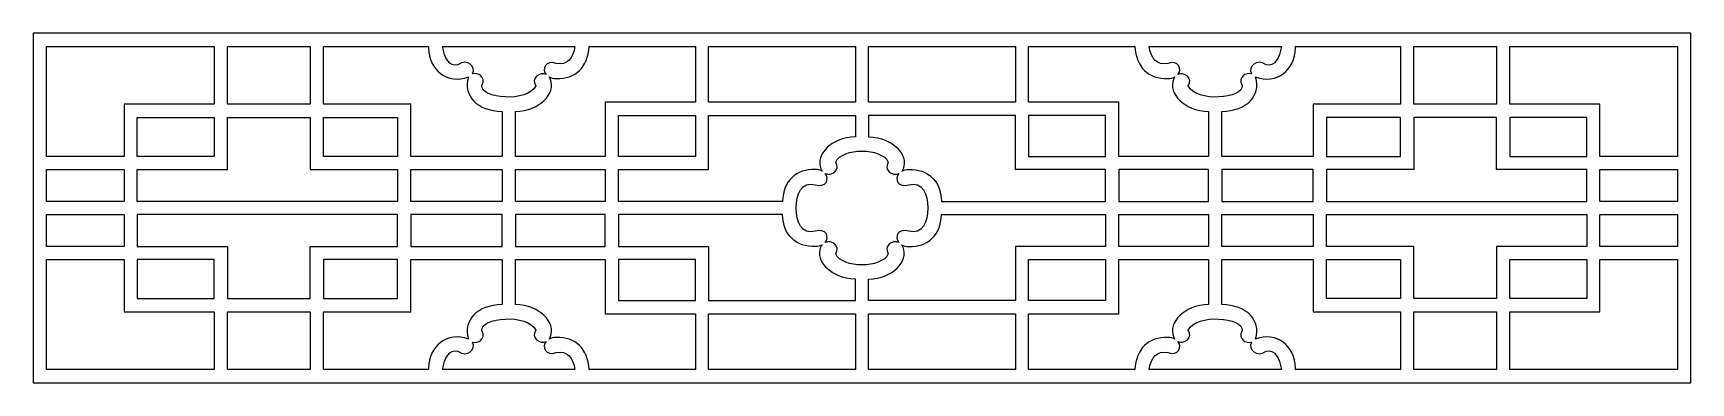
# Model space of a CAD drawing. Header units: centimetres. Extents: x -27 to -1.5, y 3.6 to 9.
import ezdxf

# ---------------------------------------------------------------- set-up
doc = ezdxf.new("R2010")
doc.units = ezdxf.units.CM
doc.header["$MEASUREMENT"] = 0
doc.layers.add('layer 1', color=7, linetype='Continuous')

msp = doc.modelspace()

# ---------------------------------------------------------------- linework, layer by layer
at = {"layer": 'layer 1', "color": 250}
for points, knots in [([(-26.99913, 9.00077), (-26.99913, 9.00077), (-1.49952, 9.00077), (-1.49952, 9.00077), (-1.49952, 9.00077), (-1.49952, 9.00077), (-1.49952, 3.61449), (-1.49952, 3.61449), (-1.49952, 3.61449), (-1.49952, 3.61449), (-26.99913, 3.61449), (-26.99913, 3.61449), (-26.99913, 3.61449), (-26.99913, 3.61449), (-26.99913, 9.00077), (-26.99913, 9.00077)], [0, 0, 0, 0, 0.2, 0.2, 0.2, 0.2, 0.4, 0.4, 0.4, 0.4, 0.6, 0.6, 0.6, 0.6, 1, 1, 1, 1]), ([(-26.79459, 7.10256), (-26.79459, 7.10256), (-25.60128, 7.10256), (-25.60128, 7.10256), (-25.60128, 7.10256), (-25.60128, 7.10256), (-25.60128, 7.90631), (-25.60128, 7.90631), (-25.60128, 7.90631), (-25.60128, 7.90631), (-24.21458, 7.90631), (-24.21458, 7.90631), (-24.21458, 7.90631), (-24.21458, 7.90631), (-24.21458, 8.79623), (-24.21458, 8.79623), (-24.21458, 8.79623), (-24.21458, 8.79623), (-26.79459, 8.79623), (-26.79459, 8.79623), (-26.79459, 8.79623), (-26.79459, 8.79623), (-26.79459, 7.10256), (-26.79459, 7.10256)], [0, 0, 0, 0, 0.14285714, 0.14285714, 0.14285714, 0.14285714, 0.28571429, 0.28571429, 0.28571429, 0.28571429, 0.42857143, 0.42857143, 0.42857143, 0.42857143, 0.57142857, 0.57142857, 0.57142857, 0.57142857, 0.71428571, 0.71428571, 0.71428571, 0.71428571, 1, 1, 1, 1]), ([(-24.01004, 8.79623), (-24.01004, 8.79623), (-24.01004, 7.90631), (-24.01004, 7.90631), (-24.01004, 7.90631), (-24.01004, 7.90631), (-22.73859, 7.90631), (-22.73859, 7.90631), (-22.73859, 7.90631), (-22.73859, 7.90631), (-22.73859, 8.79623), (-22.73859, 8.79623), (-22.73859, 8.79623), (-22.73859, 8.79623), (-24.01004, 8.79623), (-24.01004, 8.79623)], [0, 0, 0, 0, 0.2, 0.2, 0.2, 0.2, 0.4, 0.4, 0.4, 0.4, 0.6, 0.6, 0.6, 0.6, 1, 1, 1, 1]), ([(-22.53405, 8.79623), (-22.53405, 8.79623), (-22.53405, 7.90631), (-22.53405, 7.90631), (-22.53405, 7.90631), (-22.53405, 7.90631), (-21.18785, 7.90631), (-21.18785, 7.90631), (-21.18785, 7.90631), (-21.18785, 7.90631), (-21.18785, 7.10256), (-21.18785, 7.10256), (-21.18785, 7.10256), (-21.18785, 7.10256), (-19.78607, 7.10256), (-19.78607, 7.10256), (-19.78607, 7.10256), (-19.78607, 7.10256), (-19.78607, 7.79581), (-19.78607, 7.79581), (-19.78607, 7.79581), (-19.78607, 7.79581), (-19.78982, 7.79581), (-19.78982, 7.79581), (-19.78982, 7.79581), (-20.16278, 7.80751), (-20.39516, 8.02261), (-20.302, 8.32607), (-20.302, 8.32607), (-20.62752, 8.20209), (-20.9075, 8.43496), (-20.91992, 8.77065), (-20.91992, 8.77065), (-20.91992, 8.77065), (-20.91992, 8.79623), (-20.91992, 8.79623), (-20.91992, 8.79623), (-20.91992, 8.79623), (-22.53405, 8.79623), (-22.53405, 8.79623)], [0, 0, 0, 0, 0.09090909, 0.09090909, 0.09090909, 0.09090909, 0.18181818, 0.18181818, 0.18181818, 0.18181818, 0.27272727, 0.27272727, 0.27272727, 0.27272727, 0.36363636, 0.36363636, 0.36363636, 0.36363636, 0.45454545, 0.45454545, 0.45454545, 0.45454545, 0.54545455, 0.54545455, 0.54545455, 0.54545455, 0.63636364, 0.63636364, 0.63636364, 0.63636364, 0.72727273, 0.72727273, 0.72727273, 0.72727273, 0.81818182, 0.81818182, 0.81818182, 0.81818182, 1, 1, 1, 1]), ([(-20.70078, 8.79623), (-20.67746, 8.62166), (-20.5924, 8.47378), (-20.46424, 8.51393), (-20.46424, 8.51393), (-20.31726, 8.62157), (-20.17877, 8.47328), (-20.24141, 8.37525), (-20.24141, 8.37525), (-20.15752, 8.39549), (-20.02807, 8.3362), (-20.09572, 8.19373), (-20.09572, 8.19373), (-20.13203, 7.99348), (-19.37703, 7.92469), (-19.26888, 8.18921), (-19.26888, 8.18921), (-19.34762, 8.30905), (-19.20646, 8.40849), (-19.10639, 8.36155), (-19.10639, 8.36155), (-19.17967, 8.44797), (-19.11968, 8.58877), (-18.9546, 8.53476), (-18.9546, 8.53476), (-18.78096, 8.48924), (-18.69102, 8.62712), (-18.66702, 8.79623), (-18.66702, 8.79623), (-18.66702, 8.79623), (-20.70078, 8.79623), (-20.70078, 8.79623)], [0, 0, 0, 0, 0.11111111, 0.11111111, 0.11111111, 0.11111111, 0.22222222, 0.22222222, 0.22222222, 0.22222222, 0.33333333, 0.33333333, 0.33333333, 0.33333333, 0.44444444, 0.44444444, 0.44444444, 0.44444444, 0.55555556, 0.55555556, 0.55555556, 0.55555556, 0.66666667, 0.66666667, 0.66666667, 0.66666667, 0.77777778, 0.77777778, 0.77777778, 0.77777778, 1, 1, 1, 1]), ([(-18.44838, 8.79623), (-18.46555, 8.4722), (-18.65598, 8.29253), (-18.9546, 8.29994), (-18.9546, 8.29994), (-18.99808, 8.30091), (-19.03344, 8.3105), (-19.06105, 8.32537), (-19.06105, 8.32537), (-19.05287, 8.31513), (-19.04558, 8.30313), (-19.0395, 8.28917), (-19.0395, 8.28917), (-18.96247, 8.07075), (-19.19361, 7.80736), (-19.58153, 7.79594), (-19.58153, 7.79594), (-19.58153, 7.79594), (-19.58153, 7.10256), (-19.58153, 7.10256), (-19.58153, 7.10256), (-19.58153, 7.10256), (-18.19939, 7.10256), (-18.19939, 7.10256), (-18.19939, 7.10256), (-18.19939, 7.10256), (-18.19939, 7.93889), (-18.19939, 7.93889), (-18.19939, 7.93889), (-18.19939, 7.93889), (-16.81269, 7.93889), (-16.81269, 7.93889), (-16.81269, 7.93889), (-16.81269, 7.93889), (-16.81269, 8.79623), (-16.81269, 8.79623), (-16.81269, 8.79623), (-16.81269, 8.79623), (-18.44838, 8.79623), (-18.44838, 8.79623)], [0, 0, 0, 0, 0.09090909, 0.09090909, 0.09090909, 0.09090909, 0.18181818, 0.18181818, 0.18181818, 0.18181818, 0.27272727, 0.27272727, 0.27272727, 0.27272727, 0.36363636, 0.36363636, 0.36363636, 0.36363636, 0.45454545, 0.45454545, 0.45454545, 0.45454545, 0.54545455, 0.54545455, 0.54545455, 0.54545455, 0.63636364, 0.63636364, 0.63636364, 0.63636364, 0.72727273, 0.72727273, 0.72727273, 0.72727273, 0.81818182, 0.81818182, 0.81818182, 0.81818182, 1, 1, 1, 1]), ([(-16.60815, 8.79623), (-16.60815, 8.79623), (-16.60815, 7.93889), (-16.60815, 7.93889), (-16.60815, 7.93889), (-16.60815, 7.93889), (-14.35159, 7.93889), (-14.35159, 7.93889), (-14.35159, 7.93889), (-14.35159, 7.93889), (-14.35159, 8.79623), (-14.35159, 8.79623), (-14.35159, 8.79623), (-14.35159, 8.79623), (-16.60815, 8.79623), (-16.60815, 8.79623)], [0, 0, 0, 0, 0.2, 0.2, 0.2, 0.2, 0.4, 0.4, 0.4, 0.4, 0.6, 0.6, 0.6, 0.6, 1, 1, 1, 1]), ([(-14.14705, 8.79623), (-14.14705, 8.79623), (-14.14705, 7.93889), (-14.14705, 7.93889), (-14.14705, 7.93889), (-14.14705, 7.93889), (-11.8905, 7.93889), (-11.8905, 7.93889), (-11.8905, 7.93889), (-11.8905, 7.93889), (-11.8905, 8.79623), (-11.8905, 8.79623), (-11.8905, 8.79623), (-11.8905, 8.79623), (-14.14705, 8.79623), (-14.14705, 8.79623)], [0, 0, 0, 0, 0.2, 0.2, 0.2, 0.2, 0.4, 0.4, 0.4, 0.4, 0.6, 0.6, 0.6, 0.6, 1, 1, 1, 1]), ([(-11.68596, 8.79623), (-11.68596, 8.79623), (-11.68596, 7.93889), (-11.68596, 7.93889), (-11.68596, 7.93889), (-11.68596, 7.93889), (-10.29926, 7.93889), (-10.29926, 7.93889), (-10.29926, 7.93889), (-10.29926, 7.93889), (-10.29926, 7.10256), (-10.29926, 7.10256), (-10.29926, 7.10256), (-10.29926, 7.10256), (-8.91711, 7.10256), (-8.91711, 7.10256), (-8.91711, 7.10256), (-8.91711, 7.10256), (-8.91711, 7.79594), (-8.91711, 7.79594), (-8.91711, 7.79594), (-9.30503, 7.80736), (-9.53617, 8.07075), (-9.45914, 8.28917), (-9.45914, 8.28917), (-9.45306, 8.30313), (-9.44577, 8.31513), (-9.43759, 8.32537), (-9.43759, 8.32537), (-9.46521, 8.3105), (-9.50056, 8.30091), (-9.54405, 8.29994), (-9.54405, 8.29994), (-9.84267, 8.29253), (-10.0331, 8.4722), (-10.05026, 8.79623), (-10.05026, 8.79623), (-10.05026, 8.79623), (-11.68596, 8.79623), (-11.68596, 8.79623)], [0, 0, 0, 0, 0.09090909, 0.09090909, 0.09090909, 0.09090909, 0.18181818, 0.18181818, 0.18181818, 0.18181818, 0.27272727, 0.27272727, 0.27272727, 0.27272727, 0.36363636, 0.36363636, 0.36363636, 0.36363636, 0.45454545, 0.45454545, 0.45454545, 0.45454545, 0.54545455, 0.54545455, 0.54545455, 0.54545455, 0.63636364, 0.63636364, 0.63636364, 0.63636364, 0.72727273, 0.72727273, 0.72727273, 0.72727273, 0.81818182, 0.81818182, 0.81818182, 0.81818182, 1, 1, 1, 1]), ([(-9.83163, 8.79623), (-9.80763, 8.62712), (-9.71769, 8.48924), (-9.54405, 8.53476), (-9.54405, 8.53476), (-9.37897, 8.58877), (-9.31898, 8.44797), (-9.39225, 8.36155), (-9.39225, 8.36155), (-9.29219, 8.40849), (-9.15102, 8.30905), (-9.22977, 8.18921), (-9.22977, 8.18921), (-9.12162, 7.92469), (-8.36662, 7.99348), (-8.40292, 8.19373), (-8.40292, 8.19373), (-8.47058, 8.3362), (-8.34112, 8.39549), (-8.25724, 8.37525), (-8.25724, 8.37525), (-8.31988, 8.47328), (-8.18139, 8.62157), (-8.0344, 8.51393), (-8.0344, 8.51393), (-7.90624, 8.47378), (-7.82119, 8.62166), (-7.79787, 8.79623), (-7.79787, 8.79623), (-7.79787, 8.79623), (-9.83163, 8.79623), (-9.83163, 8.79623)], [0, 0, 0, 0, 0.11111111, 0.11111111, 0.11111111, 0.11111111, 0.22222222, 0.22222222, 0.22222222, 0.22222222, 0.33333333, 0.33333333, 0.33333333, 0.33333333, 0.44444444, 0.44444444, 0.44444444, 0.44444444, 0.55555556, 0.55555556, 0.55555556, 0.55555556, 0.66666667, 0.66666667, 0.66666667, 0.66666667, 0.77777778, 0.77777778, 0.77777778, 0.77777778, 1, 1, 1, 1]), ([(-7.57872, 8.79623), (-7.57872, 8.79623), (-7.57872, 8.77065), (-7.57872, 8.77065), (-7.57872, 8.77065), (-7.59114, 8.43496), (-7.87112, 8.20209), (-8.19664, 8.32607), (-8.19664, 8.32607), (-8.10348, 8.02261), (-8.33586, 7.80751), (-8.70882, 7.79581), (-8.70882, 7.79581), (-8.70882, 7.79581), (-8.71257, 7.79581), (-8.71257, 7.79581), (-8.71257, 7.79581), (-8.71257, 7.79581), (-8.71257, 7.10256), (-8.71257, 7.10256), (-8.71257, 7.10256), (-8.71257, 7.10256), (-7.3108, 7.10256), (-7.3108, 7.10256), (-7.3108, 7.10256), (-7.3108, 7.10256), (-7.3108, 7.90631), (-7.3108, 7.90631), (-7.3108, 7.90631), (-7.3108, 7.90631), (-5.96459, 7.90631), (-5.96459, 7.90631), (-5.96459, 7.90631), (-5.96459, 7.90631), (-5.96459, 8.79623), (-5.96459, 8.79623), (-5.96459, 8.79623), (-5.96459, 8.79623), (-7.57872, 8.79623), (-7.57872, 8.79623)], [0, 0, 0, 0, 0.09090909, 0.09090909, 0.09090909, 0.09090909, 0.18181818, 0.18181818, 0.18181818, 0.18181818, 0.27272727, 0.27272727, 0.27272727, 0.27272727, 0.36363636, 0.36363636, 0.36363636, 0.36363636, 0.45454545, 0.45454545, 0.45454545, 0.45454545, 0.54545455, 0.54545455, 0.54545455, 0.54545455, 0.63636364, 0.63636364, 0.63636364, 0.63636364, 0.72727273, 0.72727273, 0.72727273, 0.72727273, 0.81818182, 0.81818182, 0.81818182, 0.81818182, 1, 1, 1, 1]), ([(-5.76005, 8.79623), (-5.76005, 8.79623), (-5.76005, 7.90631), (-5.76005, 7.90631), (-5.76005, 7.90631), (-5.76005, 7.90631), (-4.4886, 7.90631), (-4.4886, 7.90631), (-4.4886, 7.90631), (-4.4886, 7.90631), (-4.4886, 8.79623), (-4.4886, 8.79623), (-4.4886, 8.79623), (-4.4886, 8.79623), (-5.76005, 8.79623), (-5.76005, 8.79623)], [0, 0, 0, 0, 0.2, 0.2, 0.2, 0.2, 0.4, 0.4, 0.4, 0.4, 0.6, 0.6, 0.6, 0.6, 1, 1, 1, 1]), ([(-4.28406, 8.79623), (-4.28406, 8.79623), (-4.28406, 7.90631), (-4.28406, 7.90631), (-4.28406, 7.90631), (-4.28406, 7.90631), (-2.89736, 7.90631), (-2.89736, 7.90631), (-2.89736, 7.90631), (-2.89736, 7.90631), (-2.89736, 7.10256), (-2.89736, 7.10256), (-2.89736, 7.10256), (-2.89736, 7.10256), (-1.70406, 7.10256), (-1.70406, 7.10256), (-1.70406, 7.10256), (-1.70406, 7.10256), (-1.70406, 8.79623), (-1.70406, 8.79623), (-1.70406, 8.79623), (-1.70406, 8.79623), (-4.28406, 8.79623), (-4.28406, 8.79623)], [0, 0, 0, 0, 0.14285714, 0.14285714, 0.14285714, 0.14285714, 0.28571429, 0.28571429, 0.28571429, 0.28571429, 0.42857143, 0.42857143, 0.42857143, 0.42857143, 0.57142857, 0.57142857, 0.57142857, 0.57142857, 0.71428571, 0.71428571, 0.71428571, 0.71428571, 1, 1, 1, 1]), ([(-21.39239, 6.89802), (-21.39239, 6.89802), (-22.73859, 6.89802), (-22.73859, 6.89802), (-22.73859, 6.89802), (-22.73859, 6.89802), (-22.73859, 7.70177), (-22.73859, 7.70177), (-22.73859, 7.70177), (-22.73859, 7.70177), (-24.01004, 7.70177), (-24.01004, 7.70177), (-24.01004, 7.70177), (-24.01004, 7.70177), (-24.01004, 6.89802), (-24.01004, 6.89802), (-24.01004, 6.89802), (-24.01004, 6.89802), (-25.39674, 6.89802), (-25.39674, 6.89802), (-25.39674, 6.89802), (-25.39674, 6.89802), (-25.39674, 6.4099), (-25.39674, 6.4099), (-25.39674, 6.4099), (-25.39674, 6.4099), (-21.39239, 6.4099), (-21.39239, 6.4099), (-21.39239, 6.4099), (-21.39239, 6.4099), (-21.39239, 6.89802), (-21.39239, 6.89802)], [0, 0, 0, 0, 0.11111111, 0.11111111, 0.11111111, 0.11111111, 0.22222222, 0.22222222, 0.22222222, 0.22222222, 0.33333333, 0.33333333, 0.33333333, 0.33333333, 0.44444444, 0.44444444, 0.44444444, 0.44444444, 0.55555556, 0.55555556, 0.55555556, 0.55555556, 0.66666667, 0.66666667, 0.66666667, 0.66666667, 0.77777778, 0.77777778, 0.77777778, 0.77777778, 1, 1, 1, 1]), ([(-25.39674, 7.10256), (-25.39674, 7.10256), (-24.21458, 7.10256), (-24.21458, 7.10256), (-24.21458, 7.10256), (-24.21458, 7.10256), (-24.21458, 7.70177), (-24.21458, 7.70177), (-24.21458, 7.70177), (-24.21458, 7.70177), (-25.39674, 7.70177), (-25.39674, 7.70177), (-25.39674, 7.70177), (-25.39674, 7.70177), (-25.39674, 7.10256), (-25.39674, 7.10256)], [0, 0, 0, 0, 0.2, 0.2, 0.2, 0.2, 0.4, 0.4, 0.4, 0.4, 0.6, 0.6, 0.6, 0.6, 1, 1, 1, 1]), ([(-22.53405, 7.70177), (-22.53405, 7.70177), (-22.53405, 7.10256), (-22.53405, 7.10256), (-22.53405, 7.10256), (-22.53405, 7.10256), (-21.39239, 7.10256), (-21.39239, 7.10256), (-21.39239, 7.10256), (-21.39239, 7.10256), (-21.39239, 7.70177), (-21.39239, 7.70177), (-21.39239, 7.70177), (-21.39239, 7.70177), (-22.53405, 7.70177), (-22.53405, 7.70177)], [0, 0, 0, 0, 0.2, 0.2, 0.2, 0.2, 0.4, 0.4, 0.4, 0.4, 0.6, 0.6, 0.6, 0.6, 1, 1, 1, 1]), ([(-14.35159, 7.40499), (-14.35159, 7.40499), (-14.35159, 7.73435), (-14.35159, 7.73435), (-14.35159, 7.73435), (-14.35159, 7.73435), (-16.60815, 7.73435), (-16.60815, 7.73435), (-16.60815, 7.73435), (-16.60815, 7.73435), (-16.60815, 6.89802), (-16.60815, 6.89802), (-16.60815, 6.89802), (-16.60815, 6.89802), (-17.99484, 6.89802), (-17.99484, 6.89802), (-17.99484, 6.89802), (-17.99484, 6.89802), (-17.99484, 6.4099), (-17.99484, 6.4099), (-17.99484, 6.4099), (-17.99484, 6.4099), (-15.47429, 6.4099), (-15.47429, 6.4099), (-15.47429, 6.4099), (-15.45548, 6.73086), (-15.26549, 6.90871), (-14.96837, 6.90135), (-14.96837, 6.90135), (-14.92488, 6.90038), (-14.88954, 6.89078), (-14.86191, 6.87591), (-14.86191, 6.87591), (-14.87009, 6.88616), (-14.87738, 6.89816), (-14.88347, 6.91212), (-14.88347, 6.91212), (-14.95982, 7.12863), (-14.73338, 7.38931), (-14.35159, 7.40499)], [0, 0, 0, 0, 0.09090909, 0.09090909, 0.09090909, 0.09090909, 0.18181818, 0.18181818, 0.18181818, 0.18181818, 0.27272727, 0.27272727, 0.27272727, 0.27272727, 0.36363636, 0.36363636, 0.36363636, 0.36363636, 0.45454545, 0.45454545, 0.45454545, 0.45454545, 0.54545455, 0.54545455, 0.54545455, 0.54545455, 0.63636364, 0.63636364, 0.63636364, 0.63636364, 0.72727273, 0.72727273, 0.72727273, 0.72727273, 0.81818182, 0.81818182, 0.81818182, 0.81818182, 1, 1, 1, 1]), ([(-17.99484, 7.10256), (-17.99484, 7.10256), (-16.81269, 7.10256), (-16.81269, 7.10256), (-16.81269, 7.10256), (-16.81269, 7.10256), (-16.81269, 7.73435), (-16.81269, 7.73435), (-16.81269, 7.73435), (-16.81269, 7.73435), (-17.99484, 7.73435), (-17.99484, 7.73435), (-17.99484, 7.73435), (-17.99484, 7.73435), (-17.99484, 7.10256), (-17.99484, 7.10256)], [0, 0, 0, 0, 0.2, 0.2, 0.2, 0.2, 0.4, 0.4, 0.4, 0.4, 0.6, 0.6, 0.6, 0.6, 1, 1, 1, 1]), ([(-14.14705, 7.40499), (-14.14705, 7.40499), (-14.14705, 7.73435), (-14.14705, 7.73435), (-14.14705, 7.73435), (-14.14705, 7.73435), (-11.8905, 7.73435), (-11.8905, 7.73435), (-11.8905, 7.73435), (-11.8905, 7.73435), (-11.8905, 6.89802), (-11.8905, 6.89802), (-11.8905, 6.89802), (-11.8905, 6.89802), (-10.5038, 6.89802), (-10.5038, 6.89802), (-10.5038, 6.89802), (-10.5038, 6.89802), (-10.5038, 6.4099), (-10.5038, 6.4099), (-10.5038, 6.4099), (-10.5038, 6.4099), (-13.02435, 6.4099), (-13.02435, 6.4099), (-13.02435, 6.4099), (-13.04316, 6.73086), (-13.23315, 6.90871), (-13.53027, 6.90135), (-13.53027, 6.90135), (-13.57376, 6.90038), (-13.60911, 6.89078), (-13.63673, 6.87591), (-13.63673, 6.87591), (-13.62855, 6.88616), (-13.62126, 6.89816), (-13.61518, 6.91212), (-13.61518, 6.91212), (-13.53882, 7.12863), (-13.76527, 7.38931), (-14.14705, 7.40499)], [0, 0, 0, 0, 0.09090909, 0.09090909, 0.09090909, 0.09090909, 0.18181818, 0.18181818, 0.18181818, 0.18181818, 0.27272727, 0.27272727, 0.27272727, 0.27272727, 0.36363636, 0.36363636, 0.36363636, 0.36363636, 0.45454545, 0.45454545, 0.45454545, 0.45454545, 0.54545455, 0.54545455, 0.54545455, 0.54545455, 0.63636364, 0.63636364, 0.63636364, 0.63636364, 0.72727273, 0.72727273, 0.72727273, 0.72727273, 0.81818182, 0.81818182, 0.81818182, 0.81818182, 1, 1, 1, 1]), ([(-10.5038, 7.10256), (-10.5038, 7.10256), (-11.68596, 7.10256), (-11.68596, 7.10256), (-11.68596, 7.10256), (-11.68596, 7.10256), (-11.68596, 7.73435), (-11.68596, 7.73435), (-11.68596, 7.73435), (-11.68596, 7.73435), (-10.5038, 7.73435), (-10.5038, 7.73435), (-10.5038, 7.73435), (-10.5038, 7.73435), (-10.5038, 7.10256), (-10.5038, 7.10256)], [0, 0, 0, 0, 0.2, 0.2, 0.2, 0.2, 0.4, 0.4, 0.4, 0.4, 0.6, 0.6, 0.6, 0.6, 1, 1, 1, 1]), ([(-7.10625, 6.89802), (-7.10625, 6.89802), (-5.76005, 6.89802), (-5.76005, 6.89802), (-5.76005, 6.89802), (-5.76005, 6.89802), (-5.76005, 7.70177), (-5.76005, 7.70177), (-5.76005, 7.70177), (-5.76005, 7.70177), (-4.4886, 7.70177), (-4.4886, 7.70177), (-4.4886, 7.70177), (-4.4886, 7.70177), (-4.4886, 6.89802), (-4.4886, 6.89802), (-4.4886, 6.89802), (-4.4886, 6.89802), (-3.1019, 6.89802), (-3.1019, 6.89802), (-3.1019, 6.89802), (-3.1019, 6.89802), (-3.1019, 6.4099), (-3.1019, 6.4099), (-3.1019, 6.4099), (-3.1019, 6.4099), (-7.10625, 6.4099), (-7.10625, 6.4099), (-7.10625, 6.4099), (-7.10625, 6.4099), (-7.10625, 6.89802), (-7.10625, 6.89802)], [0, 0, 0, 0, 0.11111111, 0.11111111, 0.11111111, 0.11111111, 0.22222222, 0.22222222, 0.22222222, 0.22222222, 0.33333333, 0.33333333, 0.33333333, 0.33333333, 0.44444444, 0.44444444, 0.44444444, 0.44444444, 0.55555556, 0.55555556, 0.55555556, 0.55555556, 0.66666667, 0.66666667, 0.66666667, 0.66666667, 0.77777778, 0.77777778, 0.77777778, 0.77777778, 1, 1, 1, 1]), ([(-5.96459, 7.70177), (-5.96459, 7.70177), (-5.96459, 7.10256), (-5.96459, 7.10256), (-5.96459, 7.10256), (-5.96459, 7.10256), (-7.10625, 7.10256), (-7.10625, 7.10256), (-7.10625, 7.10256), (-7.10625, 7.10256), (-7.10625, 7.70177), (-7.10625, 7.70177), (-7.10625, 7.70177), (-7.10625, 7.70177), (-5.96459, 7.70177), (-5.96459, 7.70177)], [0, 0, 0, 0, 0.2, 0.2, 0.2, 0.2, 0.4, 0.4, 0.4, 0.4, 0.6, 0.6, 0.6, 0.6, 1, 1, 1, 1]), ([(-3.1019, 7.10256), (-3.1019, 7.10256), (-4.28406, 7.10256), (-4.28406, 7.10256), (-4.28406, 7.10256), (-4.28406, 7.10256), (-4.28406, 7.70177), (-4.28406, 7.70177), (-4.28406, 7.70177), (-4.28406, 7.70177), (-3.1019, 7.70177), (-3.1019, 7.70177), (-3.1019, 7.70177), (-3.1019, 7.70177), (-3.1019, 7.10256), (-3.1019, 7.10256)], [0, 0, 0, 0, 0.2, 0.2, 0.2, 0.2, 0.4, 0.4, 0.4, 0.4, 0.6, 0.6, 0.6, 0.6, 1, 1, 1, 1]), ([(-14.24932, 7.18499), (-14.42786, 7.182), (-14.60571, 7.13042), (-14.65409, 7.01208), (-14.65409, 7.01208), (-14.57535, 6.89224), (-14.71651, 6.79278), (-14.81658, 6.83973), (-14.81658, 6.83973), (-14.7433, 6.75332), (-14.80329, 6.61251), (-14.96837, 6.66652), (-14.96837, 6.66652), (-15.17457, 6.72058), (-15.26279, 6.51601), (-15.26264, 6.30763), (-15.26264, 6.30763), (-15.26279, 6.09925), (-15.17457, 5.89468), (-14.96837, 5.94873), (-14.96837, 5.94873), (-14.80329, 6.00274), (-14.7433, 5.86194), (-14.81658, 5.77553), (-14.81658, 5.77553), (-14.71651, 5.82248), (-14.57535, 5.72302), (-14.65409, 5.60318), (-14.65409, 5.60318), (-14.60571, 5.48484), (-14.42786, 5.43326), (-14.24932, 5.43027), (-14.24932, 5.43027), (-14.07078, 5.43326), (-13.89294, 5.48484), (-13.84455, 5.60318), (-13.84455, 5.60318), (-13.9233, 5.72302), (-13.78213, 5.82248), (-13.68207, 5.77553), (-13.68207, 5.77553), (-13.75535, 5.86194), (-13.69535, 6.00274), (-13.53027, 5.94873), (-13.53027, 5.94873), (-13.32407, 5.89468), (-13.23586, 6.09925), (-13.236, 6.30763), (-13.236, 6.30763), (-13.23586, 6.51601), (-13.32407, 6.72058), (-13.53027, 6.66652), (-13.53027, 6.66652), (-13.69535, 6.61251), (-13.75535, 6.75332), (-13.68207, 6.83973), (-13.68207, 6.83973), (-13.78213, 6.79278), (-13.9233, 6.89224), (-13.84455, 7.01208), (-13.84455, 7.01208), (-13.89294, 7.13042), (-14.07078, 7.182), (-14.24932, 7.18499)], [0, 0, 0, 0, 0.05882353, 0.05882353, 0.05882353, 0.05882353, 0.11764706, 0.11764706, 0.11764706, 0.11764706, 0.17647059, 0.17647059, 0.17647059, 0.17647059, 0.23529412, 0.23529412, 0.23529412, 0.23529412, 0.29411765, 0.29411765, 0.29411765, 0.29411765, 0.35294118, 0.35294118, 0.35294118, 0.35294118, 0.41176471, 0.41176471, 0.41176471, 0.41176471, 0.47058824, 0.47058824, 0.47058824, 0.47058824, 0.52941176, 0.52941176, 0.52941176, 0.52941176, 0.58823529, 0.58823529, 0.58823529, 0.58823529, 0.64705882, 0.64705882, 0.64705882, 0.64705882, 0.70588235, 0.70588235, 0.70588235, 0.70588235, 0.76470588, 0.76470588, 0.76470588, 0.76470588, 0.82352941, 0.82352941, 0.82352941, 0.82352941, 0.88235294, 0.88235294, 0.88235294, 0.88235294, 1, 1, 1, 1]), ([(-26.79459, 6.4099), (-26.79459, 6.4099), (-25.60128, 6.4099), (-25.60128, 6.4099), (-25.60128, 6.4099), (-25.60128, 6.4099), (-25.60128, 6.89802), (-25.60128, 6.89802), (-25.60128, 6.89802), (-25.60128, 6.89802), (-26.79459, 6.89802), (-26.79459, 6.89802), (-26.79459, 6.89802), (-26.79459, 6.89802), (-26.79459, 6.4099), (-26.79459, 6.4099)], [0, 0, 0, 0, 0.2, 0.2, 0.2, 0.2, 0.4, 0.4, 0.4, 0.4, 0.6, 0.6, 0.6, 0.6, 1, 1, 1, 1]), ([(-19.78607, 6.4099), (-19.78607, 6.4099), (-19.78607, 6.89802), (-19.78607, 6.89802), (-19.78607, 6.89802), (-19.78607, 6.89802), (-21.18785, 6.89802), (-21.18785, 6.89802), (-21.18785, 6.89802), (-21.18785, 6.89802), (-21.18785, 6.4099), (-21.18785, 6.4099), (-21.18785, 6.4099), (-21.18785, 6.4099), (-19.78607, 6.4099), (-19.78607, 6.4099)], [0, 0, 0, 0, 0.2, 0.2, 0.2, 0.2, 0.4, 0.4, 0.4, 0.4, 0.6, 0.6, 0.6, 0.6, 1, 1, 1, 1]), ([(-19.58153, 6.89802), (-19.58153, 6.89802), (-19.58153, 6.4099), (-19.58153, 6.4099), (-19.58153, 6.4099), (-19.58153, 6.4099), (-18.19939, 6.4099), (-18.19939, 6.4099), (-18.19939, 6.4099), (-18.19939, 6.4099), (-18.19939, 6.89802), (-18.19939, 6.89802), (-18.19939, 6.89802), (-18.19939, 6.89802), (-19.58153, 6.89802), (-19.58153, 6.89802)], [0, 0, 0, 0, 0.2, 0.2, 0.2, 0.2, 0.4, 0.4, 0.4, 0.4, 0.6, 0.6, 0.6, 0.6, 1, 1, 1, 1]), ([(-8.91711, 6.89802), (-8.91711, 6.89802), (-8.91711, 6.4099), (-8.91711, 6.4099), (-8.91711, 6.4099), (-8.91711, 6.4099), (-10.29926, 6.4099), (-10.29926, 6.4099), (-10.29926, 6.4099), (-10.29926, 6.4099), (-10.29926, 6.89802), (-10.29926, 6.89802), (-10.29926, 6.89802), (-10.29926, 6.89802), (-8.91711, 6.89802), (-8.91711, 6.89802)], [0, 0, 0, 0, 0.2, 0.2, 0.2, 0.2, 0.4, 0.4, 0.4, 0.4, 0.6, 0.6, 0.6, 0.6, 1, 1, 1, 1]), ([(-8.71257, 6.4099), (-8.71257, 6.4099), (-8.71257, 6.89802), (-8.71257, 6.89802), (-8.71257, 6.89802), (-8.71257, 6.89802), (-7.3108, 6.89802), (-7.3108, 6.89802), (-7.3108, 6.89802), (-7.3108, 6.89802), (-7.3108, 6.4099), (-7.3108, 6.4099), (-7.3108, 6.4099), (-7.3108, 6.4099), (-8.71257, 6.4099), (-8.71257, 6.4099)], [0, 0, 0, 0, 0.2, 0.2, 0.2, 0.2, 0.4, 0.4, 0.4, 0.4, 0.6, 0.6, 0.6, 0.6, 1, 1, 1, 1]), ([(-1.70406, 6.89802), (-1.70406, 6.89802), (-2.89736, 6.89802), (-2.89736, 6.89802), (-2.89736, 6.89802), (-2.89736, 6.89802), (-2.89736, 6.4099), (-2.89736, 6.4099), (-2.89736, 6.4099), (-2.89736, 6.4099), (-1.70406, 6.4099), (-1.70406, 6.4099), (-1.70406, 6.4099), (-1.70406, 6.4099), (-1.70406, 6.89802), (-1.70406, 6.89802)], [0, 0, 0, 0, 0.2, 0.2, 0.2, 0.2, 0.4, 0.4, 0.4, 0.4, 0.6, 0.6, 0.6, 0.6, 1, 1, 1, 1]), ([(-26.79459, 5.71724), (-26.79459, 5.71724), (-25.60128, 5.71724), (-25.60128, 5.71724), (-25.60128, 5.71724), (-25.60128, 5.71724), (-25.60128, 6.20536), (-25.60128, 6.20536), (-25.60128, 6.20536), (-25.60128, 6.20536), (-26.79459, 6.20536), (-26.79459, 6.20536), (-26.79459, 6.20536), (-26.79459, 6.20536), (-26.79459, 5.71724), (-26.79459, 5.71724)], [0, 0, 0, 0, 0.2, 0.2, 0.2, 0.2, 0.4, 0.4, 0.4, 0.4, 0.6, 0.6, 0.6, 0.6, 1, 1, 1, 1]), ([(-21.39239, 5.71724), (-21.39239, 5.71724), (-22.73859, 5.71724), (-22.73859, 5.71724), (-22.73859, 5.71724), (-22.73859, 5.71724), (-22.73859, 4.91349), (-22.73859, 4.91349), (-22.73859, 4.91349), (-22.73859, 4.91349), (-24.01004, 4.91349), (-24.01004, 4.91349), (-24.01004, 4.91349), (-24.01004, 4.91349), (-24.01004, 5.71724), (-24.01004, 5.71724), (-24.01004, 5.71724), (-24.01004, 5.71724), (-25.39674, 5.71724), (-25.39674, 5.71724), (-25.39674, 5.71724), (-25.39674, 5.71724), (-25.39674, 6.20536), (-25.39674, 6.20536), (-25.39674, 6.20536), (-25.39674, 6.20536), (-21.39239, 6.20536), (-21.39239, 6.20536), (-21.39239, 6.20536), (-21.39239, 6.20536), (-21.39239, 5.71724), (-21.39239, 5.71724)], [0, 0, 0, 0, 0.11111111, 0.11111111, 0.11111111, 0.11111111, 0.22222222, 0.22222222, 0.22222222, 0.22222222, 0.33333333, 0.33333333, 0.33333333, 0.33333333, 0.44444444, 0.44444444, 0.44444444, 0.44444444, 0.55555556, 0.55555556, 0.55555556, 0.55555556, 0.66666667, 0.66666667, 0.66666667, 0.66666667, 0.77777778, 0.77777778, 0.77777778, 0.77777778, 1, 1, 1, 1]), ([(-19.78607, 6.20536), (-19.78607, 6.20536), (-19.78607, 5.71724), (-19.78607, 5.71724), (-19.78607, 5.71724), (-19.78607, 5.71724), (-21.18785, 5.71724), (-21.18785, 5.71724), (-21.18785, 5.71724), (-21.18785, 5.71724), (-21.18785, 6.20536), (-21.18785, 6.20536), (-21.18785, 6.20536), (-21.18785, 6.20536), (-19.78607, 6.20536), (-19.78607, 6.20536)], [0, 0, 0, 0, 0.2, 0.2, 0.2, 0.2, 0.4, 0.4, 0.4, 0.4, 0.6, 0.6, 0.6, 0.6, 1, 1, 1, 1]), ([(-19.58153, 5.71724), (-19.58153, 5.71724), (-19.58153, 6.20536), (-19.58153, 6.20536), (-19.58153, 6.20536), (-19.58153, 6.20536), (-18.19939, 6.20536), (-18.19939, 6.20536), (-18.19939, 6.20536), (-18.19939, 6.20536), (-18.19939, 5.71724), (-18.19939, 5.71724), (-18.19939, 5.71724), (-18.19939, 5.71724), (-19.58153, 5.71724), (-19.58153, 5.71724)], [0, 0, 0, 0, 0.2, 0.2, 0.2, 0.2, 0.4, 0.4, 0.4, 0.4, 0.6, 0.6, 0.6, 0.6, 1, 1, 1, 1]), ([(-14.35159, 5.21027), (-14.35159, 5.21027), (-14.35159, 4.88091), (-14.35159, 4.88091), (-14.35159, 4.88091), (-14.35159, 4.88091), (-16.60815, 4.88091), (-16.60815, 4.88091), (-16.60815, 4.88091), (-16.60815, 4.88091), (-16.60815, 5.71724), (-16.60815, 5.71724), (-16.60815, 5.71724), (-16.60815, 5.71724), (-17.99484, 5.71724), (-17.99484, 5.71724), (-17.99484, 5.71724), (-17.99484, 5.71724), (-17.99484, 6.20536), (-17.99484, 6.20536), (-17.99484, 6.20536), (-17.99484, 6.20536), (-15.47429, 6.20536), (-15.47429, 6.20536), (-15.47429, 6.20536), (-15.45548, 5.8844), (-15.26549, 5.70654), (-14.96837, 5.71391), (-14.96837, 5.71391), (-14.92488, 5.71488), (-14.88954, 5.72448), (-14.86191, 5.73935), (-14.86191, 5.73935), (-14.87009, 5.7291), (-14.87738, 5.7171), (-14.88347, 5.70314), (-14.88347, 5.70314), (-14.95982, 5.48663), (-14.73338, 5.22595), (-14.35159, 5.21027)], [0, 0, 0, 0, 0.09090909, 0.09090909, 0.09090909, 0.09090909, 0.18181818, 0.18181818, 0.18181818, 0.18181818, 0.27272727, 0.27272727, 0.27272727, 0.27272727, 0.36363636, 0.36363636, 0.36363636, 0.36363636, 0.45454545, 0.45454545, 0.45454545, 0.45454545, 0.54545455, 0.54545455, 0.54545455, 0.54545455, 0.63636364, 0.63636364, 0.63636364, 0.63636364, 0.72727273, 0.72727273, 0.72727273, 0.72727273, 0.81818182, 0.81818182, 0.81818182, 0.81818182, 1, 1, 1, 1]), ([(-14.14705, 5.21027), (-14.14705, 5.21027), (-14.14705, 4.88091), (-14.14705, 4.88091), (-14.14705, 4.88091), (-14.14705, 4.88091), (-11.8905, 4.88091), (-11.8905, 4.88091), (-11.8905, 4.88091), (-11.8905, 4.88091), (-11.8905, 5.71724), (-11.8905, 5.71724), (-11.8905, 5.71724), (-11.8905, 5.71724), (-10.5038, 5.71724), (-10.5038, 5.71724), (-10.5038, 5.71724), (-10.5038, 5.71724), (-10.5038, 6.20536), (-10.5038, 6.20536), (-10.5038, 6.20536), (-10.5038, 6.20536), (-13.02435, 6.20536), (-13.02435, 6.20536), (-13.02435, 6.20536), (-13.04316, 5.8844), (-13.23315, 5.70654), (-13.53027, 5.71391), (-13.53027, 5.71391), (-13.57376, 5.71488), (-13.60911, 5.72448), (-13.63673, 5.73935), (-13.63673, 5.73935), (-13.62855, 5.7291), (-13.62126, 5.7171), (-13.61518, 5.70314), (-13.61518, 5.70314), (-13.53882, 5.48663), (-13.76527, 5.22595), (-14.14705, 5.21027)], [0, 0, 0, 0, 0.09090909, 0.09090909, 0.09090909, 0.09090909, 0.18181818, 0.18181818, 0.18181818, 0.18181818, 0.27272727, 0.27272727, 0.27272727, 0.27272727, 0.36363636, 0.36363636, 0.36363636, 0.36363636, 0.45454545, 0.45454545, 0.45454545, 0.45454545, 0.54545455, 0.54545455, 0.54545455, 0.54545455, 0.63636364, 0.63636364, 0.63636364, 0.63636364, 0.72727273, 0.72727273, 0.72727273, 0.72727273, 0.81818182, 0.81818182, 0.81818182, 0.81818182, 1, 1, 1, 1]), ([(-8.91711, 5.71724), (-8.91711, 5.71724), (-8.91711, 6.20536), (-8.91711, 6.20536), (-8.91711, 6.20536), (-8.91711, 6.20536), (-10.29926, 6.20536), (-10.29926, 6.20536), (-10.29926, 6.20536), (-10.29926, 6.20536), (-10.29926, 5.71724), (-10.29926, 5.71724), (-10.29926, 5.71724), (-10.29926, 5.71724), (-8.91711, 5.71724), (-8.91711, 5.71724)], [0, 0, 0, 0, 0.2, 0.2, 0.2, 0.2, 0.4, 0.4, 0.4, 0.4, 0.6, 0.6, 0.6, 0.6, 1, 1, 1, 1]), ([(-8.71257, 6.20536), (-8.71257, 6.20536), (-8.71257, 5.71724), (-8.71257, 5.71724), (-8.71257, 5.71724), (-8.71257, 5.71724), (-7.3108, 5.71724), (-7.3108, 5.71724), (-7.3108, 5.71724), (-7.3108, 5.71724), (-7.3108, 6.20536), (-7.3108, 6.20536), (-7.3108, 6.20536), (-7.3108, 6.20536), (-8.71257, 6.20536), (-8.71257, 6.20536)], [0, 0, 0, 0, 0.2, 0.2, 0.2, 0.2, 0.4, 0.4, 0.4, 0.4, 0.6, 0.6, 0.6, 0.6, 1, 1, 1, 1]), ([(-7.10625, 5.71724), (-7.10625, 5.71724), (-5.76005, 5.71724), (-5.76005, 5.71724), (-5.76005, 5.71724), (-5.76005, 5.71724), (-5.76005, 4.91349), (-5.76005, 4.91349), (-5.76005, 4.91349), (-5.76005, 4.91349), (-4.4886, 4.91349), (-4.4886, 4.91349), (-4.4886, 4.91349), (-4.4886, 4.91349), (-4.4886, 5.71724), (-4.4886, 5.71724), (-4.4886, 5.71724), (-4.4886, 5.71724), (-3.1019, 5.71724), (-3.1019, 5.71724), (-3.1019, 5.71724), (-3.1019, 5.71724), (-3.1019, 6.20536), (-3.1019, 6.20536), (-3.1019, 6.20536), (-3.1019, 6.20536), (-7.10625, 6.20536), (-7.10625, 6.20536), (-7.10625, 6.20536), (-7.10625, 6.20536), (-7.10625, 5.71724), (-7.10625, 5.71724)], [0, 0, 0, 0, 0.11111111, 0.11111111, 0.11111111, 0.11111111, 0.22222222, 0.22222222, 0.22222222, 0.22222222, 0.33333333, 0.33333333, 0.33333333, 0.33333333, 0.44444444, 0.44444444, 0.44444444, 0.44444444, 0.55555556, 0.55555556, 0.55555556, 0.55555556, 0.66666667, 0.66666667, 0.66666667, 0.66666667, 0.77777778, 0.77777778, 0.77777778, 0.77777778, 1, 1, 1, 1]), ([(-1.70406, 6.20536), (-1.70406, 6.20536), (-2.89736, 6.20536), (-2.89736, 6.20536), (-2.89736, 6.20536), (-2.89736, 6.20536), (-2.89736, 5.71724), (-2.89736, 5.71724), (-2.89736, 5.71724), (-2.89736, 5.71724), (-1.70406, 5.71724), (-1.70406, 5.71724), (-1.70406, 5.71724), (-1.70406, 5.71724), (-1.70406, 6.20536), (-1.70406, 6.20536)], [0, 0, 0, 0, 0.2, 0.2, 0.2, 0.2, 0.4, 0.4, 0.4, 0.4, 0.6, 0.6, 0.6, 0.6, 1, 1, 1, 1]), ([(-24.21458, 3.81903), (-24.21458, 3.81903), (-24.21458, 4.70895), (-24.21458, 4.70895), (-24.21458, 4.70895), (-24.21458, 4.70895), (-25.60128, 4.70895), (-25.60128, 4.70895), (-25.60128, 4.70895), (-25.60128, 4.70895), (-25.60128, 5.5127), (-25.60128, 5.5127), (-25.60128, 5.5127), (-25.60128, 5.5127), (-26.79459, 5.5127), (-26.79459, 5.5127), (-26.79459, 5.5127), (-26.79459, 5.5127), (-26.79459, 3.81903), (-26.79459, 3.81903), (-26.79459, 3.81903), (-26.79459, 3.81903), (-24.21458, 3.81903), (-24.21458, 3.81903)], [0, 0, 0, 0, 0.14285714, 0.14285714, 0.14285714, 0.14285714, 0.28571429, 0.28571429, 0.28571429, 0.28571429, 0.42857143, 0.42857143, 0.42857143, 0.42857143, 0.57142857, 0.57142857, 0.57142857, 0.57142857, 0.71428571, 0.71428571, 0.71428571, 0.71428571, 1, 1, 1, 1]), ([(-25.39674, 5.5127), (-25.39674, 5.5127), (-24.21458, 5.5127), (-24.21458, 5.5127), (-24.21458, 5.5127), (-24.21458, 5.5127), (-24.21458, 4.91349), (-24.21458, 4.91349), (-24.21458, 4.91349), (-24.21458, 4.91349), (-25.39674, 4.91349), (-25.39674, 4.91349), (-25.39674, 4.91349), (-25.39674, 4.91349), (-25.39674, 5.5127), (-25.39674, 5.5127)], [0, 0, 0, 0, 0.2, 0.2, 0.2, 0.2, 0.4, 0.4, 0.4, 0.4, 0.6, 0.6, 0.6, 0.6, 1, 1, 1, 1]), ([(-20.91992, 3.81903), (-20.91992, 3.81903), (-20.91992, 3.8446), (-20.91992, 3.8446), (-20.91992, 3.8446), (-20.9075, 4.1803), (-20.62752, 4.41317), (-20.302, 4.28918), (-20.302, 4.28918), (-20.39516, 4.59265), (-20.16278, 4.80774), (-19.78982, 4.81945), (-19.78982, 4.81945), (-19.78982, 4.81945), (-19.78607, 4.81945), (-19.78607, 4.81945), (-19.78607, 4.81945), (-19.78607, 4.81945), (-19.78607, 5.5127), (-19.78607, 5.5127), (-19.78607, 5.5127), (-19.78607, 5.5127), (-21.18785, 5.5127), (-21.18785, 5.5127), (-21.18785, 5.5127), (-21.18785, 5.5127), (-21.18785, 4.70895), (-21.18785, 4.70895), (-21.18785, 4.70895), (-21.18785, 4.70895), (-22.53405, 4.70895), (-22.53405, 4.70895), (-22.53405, 4.70895), (-22.53405, 4.70895), (-22.53405, 3.81903), (-22.53405, 3.81903), (-22.53405, 3.81903), (-22.53405, 3.81903), (-20.91992, 3.81903), (-20.91992, 3.81903)], [0, 0, 0, 0, 0.09090909, 0.09090909, 0.09090909, 0.09090909, 0.18181818, 0.18181818, 0.18181818, 0.18181818, 0.27272727, 0.27272727, 0.27272727, 0.27272727, 0.36363636, 0.36363636, 0.36363636, 0.36363636, 0.45454545, 0.45454545, 0.45454545, 0.45454545, 0.54545455, 0.54545455, 0.54545455, 0.54545455, 0.63636364, 0.63636364, 0.63636364, 0.63636364, 0.72727273, 0.72727273, 0.72727273, 0.72727273, 0.81818182, 0.81818182, 0.81818182, 0.81818182, 1, 1, 1, 1]), ([(-22.53405, 4.91349), (-22.53405, 4.91349), (-22.53405, 5.5127), (-22.53405, 5.5127), (-22.53405, 5.5127), (-22.53405, 5.5127), (-21.39239, 5.5127), (-21.39239, 5.5127), (-21.39239, 5.5127), (-21.39239, 5.5127), (-21.39239, 4.91349), (-21.39239, 4.91349), (-21.39239, 4.91349), (-21.39239, 4.91349), (-22.53405, 4.91349), (-22.53405, 4.91349)], [0, 0, 0, 0, 0.2, 0.2, 0.2, 0.2, 0.4, 0.4, 0.4, 0.4, 0.6, 0.6, 0.6, 0.6, 1, 1, 1, 1]), ([(-16.81269, 3.81903), (-16.81269, 3.81903), (-16.81269, 4.67636), (-16.81269, 4.67636), (-16.81269, 4.67636), (-16.81269, 4.67636), (-18.19939, 4.67636), (-18.19939, 4.67636), (-18.19939, 4.67636), (-18.19939, 4.67636), (-18.19939, 5.5127), (-18.19939, 5.5127), (-18.19939, 5.5127), (-18.19939, 5.5127), (-19.58153, 5.5127), (-19.58153, 5.5127), (-19.58153, 5.5127), (-19.58153, 5.5127), (-19.58153, 4.81932), (-19.58153, 4.81932), (-19.58153, 4.81932), (-19.19361, 4.80789), (-18.96247, 4.54451), (-19.0395, 4.32609), (-19.0395, 4.32609), (-19.04558, 4.31213), (-19.05287, 4.30013), (-19.06105, 4.28989), (-19.06105, 4.28989), (-19.03344, 4.30476), (-18.99808, 4.31435), (-18.9546, 4.31532), (-18.9546, 4.31532), (-18.65598, 4.32272), (-18.46555, 4.14306), (-18.44838, 3.81903), (-18.44838, 3.81903), (-18.44838, 3.81903), (-16.81269, 3.81903), (-16.81269, 3.81903)], [0, 0, 0, 0, 0.09090909, 0.09090909, 0.09090909, 0.09090909, 0.18181818, 0.18181818, 0.18181818, 0.18181818, 0.27272727, 0.27272727, 0.27272727, 0.27272727, 0.36363636, 0.36363636, 0.36363636, 0.36363636, 0.45454545, 0.45454545, 0.45454545, 0.45454545, 0.54545455, 0.54545455, 0.54545455, 0.54545455, 0.63636364, 0.63636364, 0.63636364, 0.63636364, 0.72727273, 0.72727273, 0.72727273, 0.72727273, 0.81818182, 0.81818182, 0.81818182, 0.81818182, 1, 1, 1, 1]), ([(-17.99484, 5.5127), (-17.99484, 5.5127), (-16.81269, 5.5127), (-16.81269, 5.5127), (-16.81269, 5.5127), (-16.81269, 5.5127), (-16.81269, 4.88091), (-16.81269, 4.88091), (-16.81269, 4.88091), (-16.81269, 4.88091), (-17.99484, 4.88091), (-17.99484, 4.88091), (-17.99484, 4.88091), (-17.99484, 4.88091), (-17.99484, 5.5127), (-17.99484, 5.5127)], [0, 0, 0, 0, 0.2, 0.2, 0.2, 0.2, 0.4, 0.4, 0.4, 0.4, 0.6, 0.6, 0.6, 0.6, 1, 1, 1, 1]), ([(-10.05026, 3.81903), (-10.0331, 4.14306), (-9.84267, 4.32272), (-9.54405, 4.31532), (-9.54405, 4.31532), (-9.50056, 4.31435), (-9.46521, 4.30476), (-9.43759, 4.28989), (-9.43759, 4.28989), (-9.44577, 4.30013), (-9.45306, 4.31213), (-9.45914, 4.32609), (-9.45914, 4.32609), (-9.53617, 4.54451), (-9.30503, 4.80789), (-8.91711, 4.81932), (-8.91711, 4.81932), (-8.91711, 4.81932), (-8.91711, 5.5127), (-8.91711, 5.5127), (-8.91711, 5.5127), (-8.91711, 5.5127), (-10.29926, 5.5127), (-10.29926, 5.5127), (-10.29926, 5.5127), (-10.29926, 5.5127), (-10.29926, 4.67636), (-10.29926, 4.67636), (-10.29926, 4.67636), (-10.29926, 4.67636), (-11.68596, 4.67636), (-11.68596, 4.67636), (-11.68596, 4.67636), (-11.68596, 4.67636), (-11.68596, 3.81903), (-11.68596, 3.81903), (-11.68596, 3.81903), (-11.68596, 3.81903), (-10.05026, 3.81903), (-10.05026, 3.81903)], [0, 0, 0, 0, 0.09090909, 0.09090909, 0.09090909, 0.09090909, 0.18181818, 0.18181818, 0.18181818, 0.18181818, 0.27272727, 0.27272727, 0.27272727, 0.27272727, 0.36363636, 0.36363636, 0.36363636, 0.36363636, 0.45454545, 0.45454545, 0.45454545, 0.45454545, 0.54545455, 0.54545455, 0.54545455, 0.54545455, 0.63636364, 0.63636364, 0.63636364, 0.63636364, 0.72727273, 0.72727273, 0.72727273, 0.72727273, 0.81818182, 0.81818182, 0.81818182, 0.81818182, 1, 1, 1, 1]), ([(-10.5038, 5.5127), (-10.5038, 5.5127), (-11.68596, 5.5127), (-11.68596, 5.5127), (-11.68596, 5.5127), (-11.68596, 5.5127), (-11.68596, 4.88091), (-11.68596, 4.88091), (-11.68596, 4.88091), (-11.68596, 4.88091), (-10.5038, 4.88091), (-10.5038, 4.88091), (-10.5038, 4.88091), (-10.5038, 4.88091), (-10.5038, 5.5127), (-10.5038, 5.5127)], [0, 0, 0, 0, 0.2, 0.2, 0.2, 0.2, 0.4, 0.4, 0.4, 0.4, 0.6, 0.6, 0.6, 0.6, 1, 1, 1, 1]), ([(-5.96459, 3.81903), (-5.96459, 3.81903), (-5.96459, 4.70895), (-5.96459, 4.70895), (-5.96459, 4.70895), (-5.96459, 4.70895), (-7.3108, 4.70895), (-7.3108, 4.70895), (-7.3108, 4.70895), (-7.3108, 4.70895), (-7.3108, 5.5127), (-7.3108, 5.5127), (-7.3108, 5.5127), (-7.3108, 5.5127), (-8.71257, 5.5127), (-8.71257, 5.5127), (-8.71257, 5.5127), (-8.71257, 5.5127), (-8.71257, 4.81945), (-8.71257, 4.81945), (-8.71257, 4.81945), (-8.71257, 4.81945), (-8.70882, 4.81945), (-8.70882, 4.81945), (-8.70882, 4.81945), (-8.33586, 4.80774), (-8.10348, 4.59265), (-8.19664, 4.28918), (-8.19664, 4.28918), (-7.87112, 4.41317), (-7.59114, 4.1803), (-7.57872, 3.8446), (-7.57872, 3.8446), (-7.57872, 3.8446), (-7.57872, 3.81903), (-7.57872, 3.81903), (-7.57872, 3.81903), (-7.57872, 3.81903), (-5.96459, 3.81903), (-5.96459, 3.81903)], [0, 0, 0, 0, 0.09090909, 0.09090909, 0.09090909, 0.09090909, 0.18181818, 0.18181818, 0.18181818, 0.18181818, 0.27272727, 0.27272727, 0.27272727, 0.27272727, 0.36363636, 0.36363636, 0.36363636, 0.36363636, 0.45454545, 0.45454545, 0.45454545, 0.45454545, 0.54545455, 0.54545455, 0.54545455, 0.54545455, 0.63636364, 0.63636364, 0.63636364, 0.63636364, 0.72727273, 0.72727273, 0.72727273, 0.72727273, 0.81818182, 0.81818182, 0.81818182, 0.81818182, 1, 1, 1, 1]), ([(-5.96459, 4.91349), (-5.96459, 4.91349), (-5.96459, 5.5127), (-5.96459, 5.5127), (-5.96459, 5.5127), (-5.96459, 5.5127), (-7.10625, 5.5127), (-7.10625, 5.5127), (-7.10625, 5.5127), (-7.10625, 5.5127), (-7.10625, 4.91349), (-7.10625, 4.91349), (-7.10625, 4.91349), (-7.10625, 4.91349), (-5.96459, 4.91349), (-5.96459, 4.91349)], [0, 0, 0, 0, 0.2, 0.2, 0.2, 0.2, 0.4, 0.4, 0.4, 0.4, 0.6, 0.6, 0.6, 0.6, 1, 1, 1, 1]), ([(-1.70406, 5.5127), (-1.70406, 5.5127), (-2.89736, 5.5127), (-2.89736, 5.5127), (-2.89736, 5.5127), (-2.89736, 5.5127), (-2.89736, 4.70895), (-2.89736, 4.70895), (-2.89736, 4.70895), (-2.89736, 4.70895), (-4.28406, 4.70895), (-4.28406, 4.70895), (-4.28406, 4.70895), (-4.28406, 4.70895), (-4.28406, 3.81903), (-4.28406, 3.81903), (-4.28406, 3.81903), (-4.28406, 3.81903), (-1.70406, 3.81903), (-1.70406, 3.81903), (-1.70406, 3.81903), (-1.70406, 3.81903), (-1.70406, 5.5127), (-1.70406, 5.5127)], [0, 0, 0, 0, 0.14285714, 0.14285714, 0.14285714, 0.14285714, 0.28571429, 0.28571429, 0.28571429, 0.28571429, 0.42857143, 0.42857143, 0.42857143, 0.42857143, 0.57142857, 0.57142857, 0.57142857, 0.57142857, 0.71428571, 0.71428571, 0.71428571, 0.71428571, 1, 1, 1, 1]), ([(-3.1019, 5.5127), (-3.1019, 5.5127), (-4.28406, 5.5127), (-4.28406, 5.5127), (-4.28406, 5.5127), (-4.28406, 5.5127), (-4.28406, 4.91349), (-4.28406, 4.91349), (-4.28406, 4.91349), (-4.28406, 4.91349), (-3.1019, 4.91349), (-3.1019, 4.91349), (-3.1019, 4.91349), (-3.1019, 4.91349), (-3.1019, 5.5127), (-3.1019, 5.5127)], [0, 0, 0, 0, 0.2, 0.2, 0.2, 0.2, 0.4, 0.4, 0.4, 0.4, 0.6, 0.6, 0.6, 0.6, 1, 1, 1, 1]), ([(-22.73859, 3.81903), (-22.73859, 3.81903), (-22.73859, 4.70895), (-22.73859, 4.70895), (-22.73859, 4.70895), (-22.73859, 4.70895), (-24.01004, 4.70895), (-24.01004, 4.70895), (-24.01004, 4.70895), (-24.01004, 4.70895), (-24.01004, 3.81903), (-24.01004, 3.81903), (-24.01004, 3.81903), (-24.01004, 3.81903), (-22.73859, 3.81903), (-22.73859, 3.81903)], [0, 0, 0, 0, 0.2, 0.2, 0.2, 0.2, 0.4, 0.4, 0.4, 0.4, 0.6, 0.6, 0.6, 0.6, 1, 1, 1, 1]), ([(-18.66702, 3.81903), (-18.69102, 3.98814), (-18.78096, 4.12602), (-18.9546, 4.0805), (-18.9546, 4.0805), (-19.11968, 4.02649), (-19.17967, 4.16729), (-19.10639, 4.25371), (-19.10639, 4.25371), (-19.20646, 4.20676), (-19.34762, 4.30621), (-19.26888, 4.42605), (-19.26888, 4.42605), (-19.37703, 4.69056), (-20.13203, 4.62178), (-20.09572, 4.42153), (-20.09572, 4.42153), (-20.02807, 4.27906), (-20.15752, 4.21977), (-20.24141, 4.24), (-20.24141, 4.24), (-20.17877, 4.14198), (-20.31726, 3.99369), (-20.46424, 4.10133), (-20.46424, 4.10133), (-20.5924, 4.14148), (-20.67746, 3.9936), (-20.70078, 3.81903), (-20.70078, 3.81903), (-20.70078, 3.81903), (-18.66702, 3.81903), (-18.66702, 3.81903)], [0, 0, 0, 0, 0.11111111, 0.11111111, 0.11111111, 0.11111111, 0.22222222, 0.22222222, 0.22222222, 0.22222222, 0.33333333, 0.33333333, 0.33333333, 0.33333333, 0.44444444, 0.44444444, 0.44444444, 0.44444444, 0.55555556, 0.55555556, 0.55555556, 0.55555556, 0.66666667, 0.66666667, 0.66666667, 0.66666667, 0.77777778, 0.77777778, 0.77777778, 0.77777778, 1, 1, 1, 1]), ([(-14.35159, 3.81903), (-14.35159, 3.81903), (-14.35159, 4.67636), (-14.35159, 4.67636), (-14.35159, 4.67636), (-14.35159, 4.67636), (-16.60815, 4.67636), (-16.60815, 4.67636), (-16.60815, 4.67636), (-16.60815, 4.67636), (-16.60815, 3.81903), (-16.60815, 3.81903), (-16.60815, 3.81903), (-16.60815, 3.81903), (-14.35159, 3.81903), (-14.35159, 3.81903)], [0, 0, 0, 0, 0.2, 0.2, 0.2, 0.2, 0.4, 0.4, 0.4, 0.4, 0.6, 0.6, 0.6, 0.6, 1, 1, 1, 1]), ([(-11.8905, 3.81903), (-11.8905, 3.81903), (-11.8905, 4.67636), (-11.8905, 4.67636), (-11.8905, 4.67636), (-11.8905, 4.67636), (-14.14705, 4.67636), (-14.14705, 4.67636), (-14.14705, 4.67636), (-14.14705, 4.67636), (-14.14705, 3.81903), (-14.14705, 3.81903), (-14.14705, 3.81903), (-14.14705, 3.81903), (-11.8905, 3.81903), (-11.8905, 3.81903)], [0, 0, 0, 0, 0.2, 0.2, 0.2, 0.2, 0.4, 0.4, 0.4, 0.4, 0.6, 0.6, 0.6, 0.6, 1, 1, 1, 1]), ([(-7.79787, 3.81903), (-7.82119, 3.9936), (-7.90624, 4.14148), (-8.0344, 4.10133), (-8.0344, 4.10133), (-8.18139, 3.99369), (-8.31988, 4.14198), (-8.25724, 4.24), (-8.25724, 4.24), (-8.34112, 4.21977), (-8.47058, 4.27906), (-8.40292, 4.42153), (-8.40292, 4.42153), (-8.36662, 4.62178), (-9.12162, 4.69056), (-9.22977, 4.42605), (-9.22977, 4.42605), (-9.15102, 4.30621), (-9.29219, 4.20676), (-9.39225, 4.25371), (-9.39225, 4.25371), (-9.31898, 4.16729), (-9.37897, 4.02649), (-9.54405, 4.0805), (-9.54405, 4.0805), (-9.71769, 4.12602), (-9.80763, 3.98814), (-9.83163, 3.81903), (-9.83163, 3.81903), (-9.83163, 3.81903), (-7.79787, 3.81903), (-7.79787, 3.81903)], [0, 0, 0, 0, 0.11111111, 0.11111111, 0.11111111, 0.11111111, 0.22222222, 0.22222222, 0.22222222, 0.22222222, 0.33333333, 0.33333333, 0.33333333, 0.33333333, 0.44444444, 0.44444444, 0.44444444, 0.44444444, 0.55555556, 0.55555556, 0.55555556, 0.55555556, 0.66666667, 0.66666667, 0.66666667, 0.66666667, 0.77777778, 0.77777778, 0.77777778, 0.77777778, 1, 1, 1, 1]), ([(-4.4886, 3.81903), (-4.4886, 3.81903), (-4.4886, 4.70895), (-4.4886, 4.70895), (-4.4886, 4.70895), (-4.4886, 4.70895), (-5.76005, 4.70895), (-5.76005, 4.70895), (-5.76005, 4.70895), (-5.76005, 4.70895), (-5.76005, 3.81903), (-5.76005, 3.81903), (-5.76005, 3.81903), (-5.76005, 3.81903), (-4.4886, 3.81903), (-4.4886, 3.81903)], [0, 0, 0, 0, 0.2, 0.2, 0.2, 0.2, 0.4, 0.4, 0.4, 0.4, 0.6, 0.6, 0.6, 0.6, 1, 1, 1, 1])]:
    msp.add_open_spline(points, degree=3, knots=knots, dxfattribs=at)

doc.saveas('drawing.dxf')
